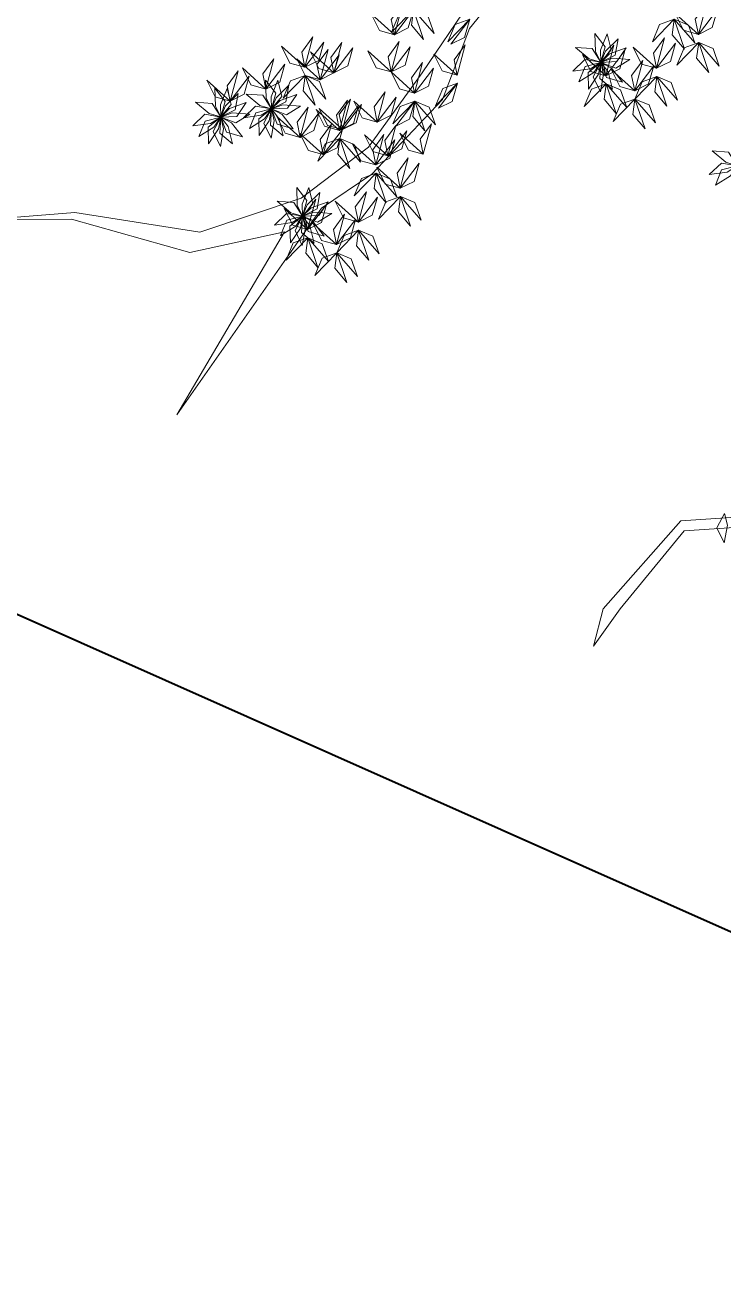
# Model space of a CAD drawing. Header units: inches. Extents: x -422522 to 22891, y -2973 to 414515.
# Drawn here: x 16651.2 to 16784.5, y 7732.5 to 7970.2 of the extents above; entities that cross this region are included whole.
import ezdxf

# ---------------------------------------------------------------- set-up
doc = ezdxf.new("R2010")
doc.units = ezdxf.units.IN
doc.header["$MEASUREMENT"] = 0
doc.layers.get('0').update_dxf_attribs({"lineweight": 40})
doc.layers.add('ARREDAMENTO', color=8, linetype='Continuous', lineweight=13)

msp = doc.modelspace()

# ---------------------------------------------------------------- linework, layer by layer
msp.add_lwpolyline([(16446.99548, 7947.9595), (18274.08639, 7134.48622), (19087.55968, 8961.57713), (17260.46877, 9775.05042)], close=True)
at = {"layer": 'ARREDAMENTO', "linetype": 'Continuous', "lineweight": 0}
for points in [[(16745.00526, 7987.59149), (16727.05277, 7961.08649), (16716.79068, 7946.86189), (16703.93228, 7937.14081), (16684.61389, 7930.61888), (16660.74272, 7934.39603), (16643.9837, 7933.04219), (16660.10288, 7933.10401), (16682.69437, 7926.74281), (16700.73308, 7930.6807), (16680.23354, 7895.78374), (16707.80827, 7935.22132), (16717.45515, 7941.70616), (16730.94108, 7955.94313), (16736.04749, 7969.50318), (16744.39005, 7979.85172)], [(16796.36556, 7876.88561), (16776.3827, 7875.5194), (16761.61709, 7858.69839), (16759.70988, 7851.59845), (16764.84093, 7858.71075), (16777.03485, 7873.58755), (16797.01771, 7874.95376)]]:
    msp.add_lwpolyline(points, dxfattribs=at)
at = {"layer": 'ARREDAMENTO', "lineweight": 0}
for points in [[(16721.72606, 7968.33177), (16721.14113, 7971.23793), (16723.26853, 7974.12792), (16721.72606, 7968.33177)], [(16779.76478, 7968.38954), (16779.17984, 7971.2957), (16781.30724, 7974.1857), (16779.76478, 7968.38954)], [(16721.72606, 7968.33177), (16718.87351, 7969.13851), (16717.27396, 7972.35088), (16721.72606, 7968.33177)], [(16725.35687, 7973.10584), (16722.56454, 7972.11047), (16721.183, 7968.79848), (16725.35687, 7973.10584)], [(16721.72606, 7968.33177), (16724.37988, 7969.65282), (16725.35687, 7973.10584), (16721.72606, 7968.33177)], [(16721.72606, 7968.33177), (16724.37988, 7969.65282), (16725.35687, 7973.10584), (16721.72606, 7968.33177)], [(16725.35687, 7973.10584), (16724.96724, 7970.16712), (16727.28283, 7967.42559), (16725.35687, 7973.10584)], [(16725.35687, 7973.10584), (16728.09296, 7971.9649), (16729.29828, 7968.5848), (16725.35687, 7973.10584)], [(16736.10884, 7971.27374), (16733.3165, 7970.27837), (16731.93497, 7966.96638), (16736.10884, 7971.27374)], [(16732.47803, 7966.49967), (16735.13184, 7967.82072), (16736.10884, 7971.27374), (16732.47803, 7966.49967)], [(16775.15972, 7971.27846), (16772.36738, 7970.28309), (16770.98585, 7966.9711), (16775.15972, 7971.27846)], [(16775.15972, 7971.27846), (16774.77009, 7968.33974), (16777.08567, 7965.59821), (16775.15972, 7971.27846)], [(16775.15972, 7971.27846), (16777.8958, 7970.13752), (16779.10113, 7966.75742), (16775.15972, 7971.27846)], [(16779.76478, 7968.38954), (16776.91222, 7969.19629), (16775.31267, 7972.40866), (16779.76478, 7968.38954)], [(16779.76478, 7968.38954), (16782.41859, 7969.7106), (16783.39559, 7973.16362), (16779.76478, 7968.38954)], [(16704.62773, 7962.10959), (16704.0428, 7965.01575), (16706.1702, 7967.90574), (16704.62773, 7962.10959)], [(16704.62773, 7962.10959), (16707.28155, 7963.43064), (16708.25854, 7966.88366), (16704.62773, 7962.10959)], [(16710.18647, 7961.05691), (16709.60153, 7963.96307), (16711.72893, 7966.85306), (16710.18647, 7961.05691)], [(16721.12004, 7961.22531), (16720.5351, 7964.13147), (16722.66251, 7967.02146), (16721.12004, 7961.22531)], [(16760.00164, 7968.55359), (16760.12077, 7965.14724), (16761.12471, 7963.07052), (16761.95439, 7966.04131), (16760.00164, 7968.55359)], [(16762.33221, 7968.53462), (16761.05555, 7965.37431), (16761.12802, 7963.06879), (16763.0943, 7965.44528), (16762.33221, 7968.53462)], [(16764.45357, 7967.56936), (16762.00187, 7965.20153), (16761.13033, 7963.06587), (16763.89323, 7964.43714), (16764.45357, 7967.56936)], [(16771.77941, 7961.93233), (16771.19447, 7964.83849), (16773.32187, 7967.72848), (16771.77941, 7961.93233)], [(16771.77941, 7961.93233), (16774.43323, 7963.25338), (16775.41022, 7966.7064), (16771.77941, 7961.93233)], [(16779.81714, 7966.82256), (16777.0248, 7965.82718), (16775.64327, 7962.5152), (16779.81714, 7966.82256)], [(16779.81714, 7966.82256), (16779.42751, 7963.88383), (16781.7431, 7961.14231), (16779.81714, 7966.82256)], [(16779.81714, 7966.82256), (16782.55323, 7965.68162), (16783.75855, 7962.30151), (16779.81714, 7966.82256)], [(16704.62773, 7962.10959), (16701.77518, 7962.91634), (16700.17563, 7966.12871), (16704.62773, 7962.10959)], [(16710.18647, 7961.05691), (16707.33391, 7961.86365), (16705.73436, 7965.07602), (16710.18647, 7961.05691)], [(16707.53265, 7959.73586), (16706.94771, 7962.64201), (16709.07511, 7965.53201), (16707.53265, 7959.73586)], [(16707.53265, 7959.73586), (16710.18647, 7961.05691), (16711.16346, 7964.50993), (16707.53265, 7959.73586)], [(16710.18647, 7961.05691), (16712.84028, 7962.37796), (16713.81727, 7965.83098), (16710.18647, 7961.05691)], [(16721.12004, 7961.22531), (16718.26749, 7962.03205), (16716.66794, 7965.24442), (16721.12004, 7961.22531)], [(16721.12004, 7961.22531), (16723.77386, 7962.54636), (16724.75085, 7965.99938), (16721.12004, 7961.22531)], [(16733.6994, 7960.62248), (16730.84685, 7961.42922), (16729.2473, 7964.64159), (16733.6994, 7960.62248)], [(16733.6994, 7960.62248), (16733.11447, 7963.52863), (16735.24187, 7966.41863), (16733.6994, 7960.62248)], [(16756.29129, 7965.90374), (16758.90242, 7963.71298), (16761.11749, 7963.06945), (16759.46492, 7965.67388), (16756.29129, 7965.90374)], [(16762.09169, 7960.51584), (16759.23913, 7961.32259), (16757.63958, 7964.53496), (16762.09169, 7960.51584)], [(16765.99892, 7965.82472), (16762.7961, 7964.6588), (16761.13126, 7963.06225), (16764.21304, 7963.1912), (16765.99892, 7965.82472)], [(16762.09169, 7960.51584), (16761.50675, 7963.422), (16763.63415, 7966.31199), (16762.09169, 7960.51584)], [(16762.09169, 7960.51584), (16764.7455, 7961.83689), (16765.72249, 7965.28992), (16762.09169, 7960.51584)], [(16771.77941, 7961.93233), (16768.92686, 7962.73908), (16767.3273, 7965.95145), (16771.77941, 7961.93233)], [(16697.19364, 7957.96157), (16694.34108, 7958.76832), (16692.74153, 7961.98069), (16697.19364, 7957.96157)], [(16697.19364, 7957.96157), (16696.6087, 7960.86773), (16698.7361, 7963.75772), (16697.19364, 7957.96157)], [(16697.19364, 7957.96157), (16699.84745, 7959.28262), (16700.82444, 7962.73564), (16697.19364, 7957.96157)], [(16707.53265, 7959.73586), (16704.6801, 7960.5426), (16703.08054, 7963.75497), (16707.53265, 7959.73586)], [(16725.57215, 7957.20619), (16724.98721, 7960.11235), (16727.11461, 7963.00234), (16725.57215, 7957.20619)], [(16725.57215, 7957.20619), (16728.22596, 7958.52724), (16729.20295, 7961.98026), (16725.57215, 7957.20619)], [(16755.77781, 7961.37332), (16759.15305, 7961.84786), (16761.11345, 7963.06337), (16758.0722, 7963.57798), (16755.77781, 7961.37332)], [(16756.92666, 7959.3455), (16759.81708, 7961.15185), (16761.1136, 7963.05965), (16758.12598, 7962.29278), (16756.92666, 7959.3455)], [(16758.80098, 7957.96028), (16760.7068, 7960.7861), (16761.11526, 7963.0563), (16758.69785, 7961.14056), (16758.80098, 7957.96028)], [(16761.07667, 7957.45717), (16761.66836, 7960.81386), (16761.11814, 7963.05392), (16759.68892, 7960.32055), (16761.07667, 7957.45717)], [(16763.36025, 7957.92317), (16762.5355, 7961.23031), (16761.12173, 7963.05292), (16760.92784, 7959.97455), (16763.36025, 7957.92317)], [(16765.25687, 7959.27769), (16763.15829, 7961.96347), (16761.12542, 7963.05346), (16762.20038, 7960.16237), (16765.25687, 7959.27769)], [(16766.70107, 7963.60235), (16763.30092, 7963.83994), (16761.13064, 7963.05857), (16763.99843, 7961.9229), (16766.70107, 7963.60235)], [(16767.60554, 7957.62497), (16767.0206, 7960.53113), (16769.148, 7963.42112), (16767.60554, 7957.62497)], [(16767.60554, 7957.62497), (16770.25935, 7958.94602), (16771.23635, 7962.39904), (16767.60554, 7957.62497)], [(16690.39332, 7955.66119), (16687.54077, 7956.46794), (16685.94122, 7959.68031), (16690.39332, 7955.66119)], [(16690.39332, 7955.66119), (16689.80838, 7958.56735), (16691.93579, 7961.45734), (16690.39332, 7955.66119)], [(16690.39332, 7955.66119), (16693.04714, 7956.98224), (16694.02413, 7960.43526), (16690.39332, 7955.66119)], [(16697.13407, 7959.66474), (16697.2532, 7956.25839), (16698.25714, 7954.18168), (16699.08682, 7957.15247), (16697.13407, 7959.66474)], [(16699.46464, 7959.64577), (16698.18798, 7956.48546), (16698.26045, 7954.17995), (16700.22673, 7956.55644), (16699.46464, 7959.64577)], [(16704.6801, 7960.5426), (16701.88776, 7959.54723), (16700.50622, 7956.23524), (16704.6801, 7960.5426)], [(16704.6801, 7960.5426), (16704.29047, 7957.60388), (16706.60605, 7954.86235), (16704.6801, 7960.5426)], [(16704.6801, 7960.5426), (16707.41618, 7959.40166), (16708.62151, 7956.02156), (16704.6801, 7960.5426)], [(16725.57215, 7957.20619), (16722.71959, 7958.01294), (16721.12004, 7961.22531), (16725.57215, 7957.20619)], [(16767.60554, 7957.62497), (16764.75298, 7958.43172), (16763.15343, 7961.64409), (16767.60554, 7957.62497)], [(16771.83177, 7960.36534), (16769.03944, 7959.36997), (16767.6579, 7956.05798), (16771.83177, 7960.36534)], [(16771.83177, 7960.36534), (16771.44215, 7957.42662), (16773.75773, 7954.68509), (16771.83177, 7960.36534)], [(16771.83177, 7960.36534), (16774.56786, 7959.2244), (16775.77318, 7955.8443), (16771.83177, 7960.36534)], [(16687.46229, 7958.11429), (16687.58142, 7954.70794), (16688.58536, 7952.63122), (16689.41504, 7955.60201), (16687.46229, 7958.11429)], [(16689.79286, 7958.09532), (16688.5162, 7954.93501), (16688.58867, 7952.62949), (16690.55495, 7955.00598), (16689.79286, 7958.09532)], [(16691.91422, 7957.13006), (16689.46252, 7954.76223), (16688.59099, 7952.62657), (16691.35388, 7953.99784), (16691.91422, 7957.13006)], [(16693.42372, 7957.0149), (16696.03485, 7954.82413), (16698.24992, 7954.18061), (16696.59735, 7956.78503), (16693.42372, 7957.0149)], [(16701.586, 7958.68051), (16699.1343, 7956.31269), (16698.26276, 7954.17702), (16701.02566, 7955.54829), (16701.586, 7958.68051)], [(16718.44253, 7951.65767), (16717.85759, 7954.56383), (16719.98499, 7957.45382), (16718.44253, 7951.65767)], [(16733.75176, 7959.05549), (16730.95943, 7958.06011), (16729.57789, 7954.74813), (16733.75176, 7959.05549)], [(16730.12096, 7954.28141), (16732.77477, 7955.60247), (16733.75176, 7959.05549), (16730.12096, 7954.28141)], [(16762.14405, 7958.94886), (16759.35171, 7957.95348), (16757.97018, 7954.6415), (16762.14405, 7958.94886)], [(16762.14405, 7958.94886), (16761.75442, 7956.01013), (16764.07, 7953.26861), (16762.14405, 7958.94886)], [(16762.14405, 7958.94886), (16764.88013, 7957.80791), (16766.08546, 7954.42781), (16762.14405, 7958.94886)], [(16683.75195, 7955.46444), (16686.36307, 7953.27368), (16688.57814, 7952.63016), (16686.92558, 7955.23458), (16683.75195, 7955.46444)], [(16693.45958, 7955.38542), (16690.25676, 7954.2195), (16688.59192, 7952.62295), (16691.67369, 7952.7519), (16693.45958, 7955.38542)], [(16692.91024, 7952.48447), (16696.28548, 7952.95901), (16698.24588, 7954.17453), (16695.20463, 7954.68913), (16692.91024, 7952.48447)], [(16703.83349, 7954.71351), (16700.43335, 7954.95109), (16698.26307, 7954.16973), (16701.13086, 7953.03406), (16703.83349, 7954.71351)], [(16703.13135, 7956.93587), (16699.92853, 7955.76995), (16698.26369, 7954.17341), (16701.34547, 7954.30236), (16703.13135, 7956.93587)], [(16711.25602, 7950.06095), (16710.67108, 7952.96711), (16712.79848, 7955.8571), (16711.25602, 7950.06095)], [(16711.79688, 7950.22048), (16711.21194, 7953.12663), (16713.33934, 7956.01663), (16711.79688, 7950.22048)], [(16711.25602, 7950.06095), (16713.90983, 7951.382), (16714.88683, 7954.83502), (16711.25602, 7950.06095)], [(16711.79688, 7950.22048), (16714.45069, 7951.54153), (16715.42768, 7954.99455), (16711.79688, 7950.22048)], [(16718.44253, 7951.65767), (16715.58998, 7952.46441), (16713.99042, 7955.67679), (16718.44253, 7951.65767)], [(16718.44253, 7951.65767), (16721.09635, 7952.97872), (16722.07334, 7956.43174), (16718.44253, 7951.65767)], [(16725.62451, 7955.6392), (16722.83217, 7954.64383), (16721.45064, 7951.33184), (16725.62451, 7955.6392)], [(16721.9937, 7950.86513), (16724.64752, 7952.18618), (16725.62451, 7955.6392), (16721.9937, 7950.86513)], [(16725.62451, 7955.6392), (16725.23488, 7952.70048), (16727.55046, 7949.95895), (16725.62451, 7955.6392)], [(16725.62451, 7955.6392), (16728.36059, 7954.49826), (16729.56592, 7951.11816), (16725.62451, 7955.6392)], [(16767.6579, 7956.05798), (16764.86557, 7955.06261), (16763.48403, 7951.75062), (16767.6579, 7956.05798)], [(16767.6579, 7956.05798), (16767.26827, 7953.11926), (16769.58386, 7950.37773), (16767.6579, 7956.05798)], [(16767.6579, 7956.05798), (16770.39399, 7954.91704), (16771.59931, 7951.53694), (16767.6579, 7956.05798)], [(16683.23846, 7950.93402), (16686.6137, 7951.40856), (16688.5741, 7952.62408), (16685.53286, 7953.13868), (16683.23846, 7950.93402)], [(16684.38731, 7948.90621), (16687.27774, 7950.71255), (16688.57426, 7952.62035), (16685.58663, 7951.85348), (16684.38731, 7948.90621)], [(16686.26163, 7947.52098), (16688.16745, 7950.3468), (16688.57591, 7952.617), (16686.1585, 7950.70126), (16686.26163, 7947.52098)], [(16688.53732, 7947.01787), (16689.12902, 7950.37456), (16688.57879, 7952.61463), (16687.14958, 7949.88125), (16688.53732, 7947.01787)], [(16690.82091, 7947.48387), (16689.99616, 7950.79102), (16688.58238, 7952.61362), (16688.3885, 7949.53525), (16690.82091, 7947.48387)], [(16692.71753, 7948.83839), (16690.61894, 7951.52417), (16688.58608, 7952.61417), (16689.66104, 7949.72307), (16692.71753, 7948.83839)], [(16694.16172, 7953.16305), (16690.76157, 7953.40064), (16688.59129, 7952.61927), (16691.45908, 7951.4836), (16694.16172, 7953.16305)], [(16694.05909, 7950.45666), (16696.94951, 7952.26301), (16698.24603, 7954.1708), (16695.25841, 7953.40393), (16694.05909, 7950.45666)], [(16695.93341, 7949.07144), (16697.83923, 7951.89726), (16698.24769, 7954.16746), (16695.83028, 7952.25171), (16695.93341, 7949.07144)], [(16698.2091, 7948.56833), (16698.80079, 7951.92501), (16698.25057, 7954.16508), (16696.82135, 7951.43171), (16698.2091, 7948.56833)], [(16700.49268, 7949.03432), (16699.66793, 7952.34147), (16698.25416, 7954.16407), (16698.06027, 7951.0857), (16700.49268, 7949.03432)], [(16702.3893, 7950.38885), (16700.29072, 7953.07462), (16698.25785, 7954.16462), (16699.33281, 7951.27352), (16702.3893, 7950.38885)], [(16703.72989, 7948.71199), (16700.87734, 7949.51874), (16699.27779, 7952.73111), (16703.72989, 7948.71199)], [(16703.72989, 7948.71199), (16703.14495, 7951.61815), (16705.27236, 7954.50814), (16703.72989, 7948.71199)], [(16703.72989, 7948.71199), (16706.38371, 7950.03304), (16707.3607, 7953.48607), (16703.72989, 7948.71199)], [(16711.25602, 7950.06095), (16708.40346, 7950.8677), (16706.80391, 7954.08007), (16711.25602, 7950.06095)], [(16711.79688, 7950.22048), (16708.94432, 7951.02722), (16707.34477, 7954.23959), (16711.79688, 7950.22048)], [(16708.16607, 7945.4464), (16707.58113, 7948.35256), (16709.70853, 7951.24255), (16708.16607, 7945.4464)], [(16708.16607, 7945.4464), (16710.81988, 7946.76745), (16711.79688, 7950.22048), (16708.16607, 7945.4464)], [(16720.48206, 7945.21765), (16719.89712, 7948.12381), (16722.02453, 7951.0138), (16720.48206, 7945.21765)], [(16720.48206, 7945.21765), (16723.13588, 7946.5387), (16724.11287, 7949.99172), (16720.48206, 7945.21765)], [(16727.25161, 7945.51746), (16726.66667, 7948.42362), (16728.79408, 7951.31361), (16727.25161, 7945.51746)], [(16708.16607, 7945.4464), (16705.31351, 7946.25315), (16703.71396, 7949.46552), (16708.16607, 7945.4464)], [(16711.30838, 7948.49396), (16708.51604, 7947.49859), (16707.13451, 7944.1866), (16711.30838, 7948.49396)], [(16711.30838, 7948.49396), (16710.91875, 7945.55524), (16713.23434, 7942.81371), (16711.30838, 7948.49396)], [(16711.30838, 7948.49396), (16714.04446, 7947.35302), (16715.24979, 7943.97292), (16711.30838, 7948.49396)], [(16718.18564, 7943.47151), (16715.33308, 7944.27826), (16713.73353, 7947.49063), (16718.18564, 7943.47151)], [(16720.48206, 7945.21765), (16717.62951, 7946.0244), (16716.02995, 7949.23677), (16720.48206, 7945.21765)], [(16718.18564, 7943.47151), (16717.6007, 7946.37767), (16719.7281, 7949.26766), (16718.18564, 7943.47151)], [(16718.18564, 7943.47151), (16720.83945, 7944.79256), (16721.81645, 7948.24558), (16718.18564, 7943.47151)], [(16727.25161, 7945.51746), (16724.39906, 7946.32421), (16722.79951, 7949.53658), (16727.25161, 7945.51746)], [(16782.36511, 7946.16551), (16784.97624, 7943.97475), (16787.19131, 7943.33123), (16785.53875, 7945.93565), (16782.36511, 7946.16551)], [(16722.84306, 7939.01561), (16719.99051, 7939.82236), (16718.39096, 7943.03473), (16722.84306, 7939.01561)], [(16722.84306, 7939.01561), (16722.25812, 7941.92177), (16724.38553, 7944.81176), (16722.84306, 7939.01561)], [(16722.84306, 7939.01561), (16725.49688, 7940.33666), (16726.47387, 7943.78968), (16722.84306, 7939.01561)], [(16781.85163, 7941.63509), (16785.22687, 7942.10963), (16787.18727, 7943.32514), (16784.14603, 7943.83975), (16781.85163, 7941.63509)], [(16783.00048, 7939.60728), (16785.8909, 7941.41362), (16787.18742, 7943.32142), (16784.1998, 7942.55455), (16783.00048, 7939.60728)], [(16718.238, 7941.90452), (16715.44566, 7940.90915), (16714.06413, 7937.59716), (16718.238, 7941.90452)], [(16718.238, 7941.90452), (16717.84837, 7938.9658), (16720.16395, 7936.22427), (16718.238, 7941.90452)], [(16718.238, 7941.90452), (16720.97408, 7940.76358), (16722.17941, 7937.38348), (16718.238, 7941.90452)], [(16703.07992, 7939.17965), (16703.19905, 7935.7733), (16704.20299, 7933.69659), (16705.03267, 7936.66738), (16703.07992, 7939.17965)], [(16705.41049, 7939.16068), (16704.13383, 7936.00037), (16704.2063, 7933.69486), (16706.17258, 7936.07135), (16705.41049, 7939.16068)], [(16707.53185, 7938.19542), (16705.08015, 7935.8276), (16704.20862, 7933.69193), (16706.97151, 7935.0632), (16707.53185, 7938.19542)], [(16714.85769, 7932.55839), (16714.27275, 7935.46455), (16716.40016, 7938.35454), (16714.85769, 7932.55839)], [(16699.36957, 7936.52981), (16701.9807, 7934.33904), (16704.19577, 7933.69552), (16702.54321, 7936.29994), (16699.36957, 7936.52981)], [(16709.07721, 7936.45078), (16705.87439, 7935.28486), (16704.20954, 7933.68832), (16707.29132, 7933.81727), (16709.07721, 7936.45078)], [(16705.16997, 7931.14191), (16704.58503, 7934.04807), (16706.71243, 7936.93806), (16705.16997, 7931.14191)], [(16705.16997, 7931.14191), (16707.82378, 7932.46296), (16708.80078, 7935.91598), (16705.16997, 7931.14191)], [(16714.85769, 7932.55839), (16712.00514, 7933.36514), (16710.40559, 7936.57751), (16714.85769, 7932.55839)], [(16714.85769, 7932.55839), (16717.51151, 7933.87944), (16718.4885, 7937.33247), (16714.85769, 7932.55839)], [(16722.89542, 7937.44862), (16720.10309, 7936.45325), (16718.72155, 7933.14126), (16722.89542, 7937.44862)], [(16722.89542, 7937.44862), (16722.5058, 7934.5099), (16724.82138, 7931.76837), (16722.89542, 7937.44862)], [(16722.89542, 7937.44862), (16725.63151, 7936.30768), (16726.83683, 7932.92758), (16722.89542, 7937.44862)], [(16698.85609, 7931.99938), (16702.23133, 7932.47392), (16704.19173, 7933.68944), (16701.15049, 7934.20404), (16698.85609, 7931.99938)], [(16700.00494, 7929.97157), (16702.89536, 7931.77792), (16704.19188, 7933.68571), (16701.20426, 7932.91884), (16700.00494, 7929.97157)], [(16705.16997, 7931.14191), (16702.31741, 7931.94865), (16700.71786, 7935.16103), (16705.16997, 7931.14191)], [(16701.87926, 7928.58635), (16703.78508, 7931.41217), (16704.19354, 7933.68237), (16701.77613, 7931.76662), (16701.87926, 7928.58635)], [(16704.15495, 7928.08324), (16704.74664, 7931.43992), (16704.19642, 7933.67999), (16702.76721, 7930.94662), (16704.15495, 7928.08324)], [(16706.43853, 7928.54923), (16705.61379, 7931.85638), (16704.20001, 7933.67898), (16704.00612, 7930.60061), (16706.43853, 7928.54923)], [(16708.33515, 7929.90376), (16706.23657, 7932.58953), (16704.2037, 7933.67953), (16705.27866, 7930.78843), (16708.33515, 7929.90376)], [(16709.77935, 7934.22842), (16706.3792, 7934.466), (16704.20892, 7933.68464), (16707.07671, 7932.54897), (16709.77935, 7934.22842)], [(16710.68382, 7928.25103), (16710.09888, 7931.15719), (16712.22629, 7934.04718), (16710.68382, 7928.25103)], [(16710.68382, 7928.25103), (16707.83127, 7929.05778), (16706.23172, 7932.27015), (16710.68382, 7928.25103)], [(16710.68382, 7928.25103), (16713.33764, 7929.57208), (16714.31463, 7933.02511), (16710.68382, 7928.25103)], [(16714.91005, 7930.99141), (16712.11772, 7929.99603), (16710.73618, 7926.68405), (16714.91005, 7930.99141)], [(16714.91005, 7930.99141), (16714.52043, 7928.05268), (16716.83601, 7925.31116), (16714.91005, 7930.99141)], [(16714.91005, 7930.99141), (16717.64614, 7929.85046), (16718.85146, 7926.47036), (16714.91005, 7930.99141)], [(16705.22233, 7929.57492), (16702.42999, 7928.57955), (16701.04846, 7925.26756), (16705.22233, 7929.57492)], [(16705.22233, 7929.57492), (16704.8327, 7926.6362), (16707.14828, 7923.89467), (16705.22233, 7929.57492)], [(16705.22233, 7929.57492), (16707.95841, 7928.43398), (16709.16374, 7925.05388), (16705.22233, 7929.57492)], [(16710.73618, 7926.68405), (16707.94385, 7925.68867), (16706.56231, 7922.37669), (16710.73618, 7926.68405)], [(16710.73618, 7926.68405), (16710.34656, 7923.74532), (16712.66214, 7921.0038), (16710.73618, 7926.68405)], [(16710.73618, 7926.68405), (16713.47227, 7925.5431), (16714.67759, 7922.163), (16710.73618, 7926.68405)], [(16784.69826, 7871.32742), (16785.28996, 7874.6841), (16784.73973, 7876.92417), (16783.31052, 7874.1908), (16784.69826, 7871.32742)]]:
    msp.add_lwpolyline(points, dxfattribs=at)

doc.saveas('drawing.dxf')
